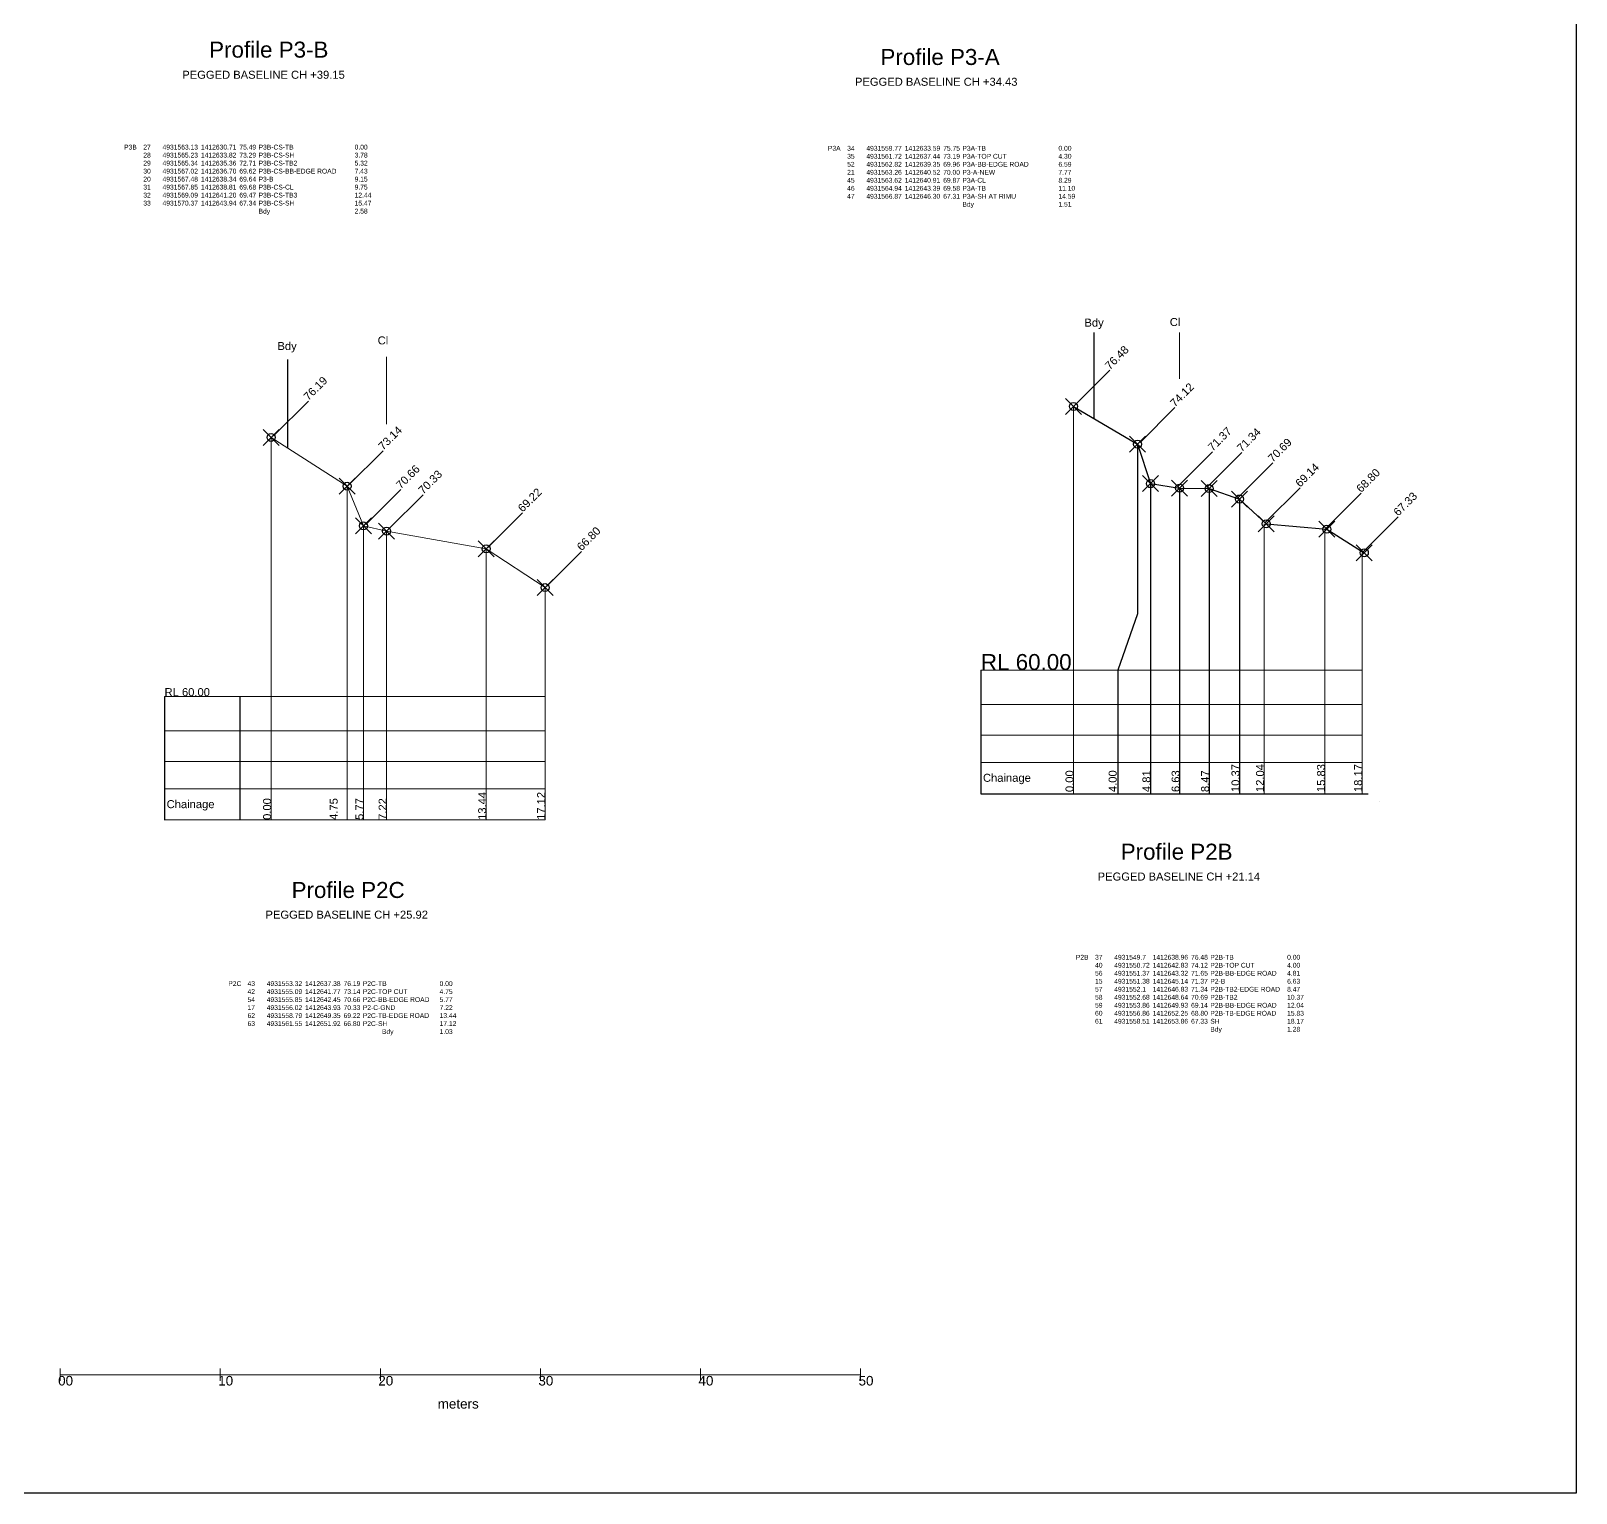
# Model space of a CAD drawing. Header units: millimetres. Extents: x -209310 to 697853, y 38321 to 580279.
# Drawn here: x 29712 to 126246, y 91723 to 183118 of the extents above; entities that cross this region are included whole.
import ezdxf

# ---------------------------------------------------------------- set-up
doc = ezdxf.new("R2010")
doc.units = ezdxf.units.MM
doc.header["$PDMODE"] = 35
doc.header["$PDSIZE"] = 500
doc.styles.get("Standard").update_dxf_attribs({"font": 'arial.ttf'})

msp = doc.modelspace()

# ---------------------------------------------------------------- linework, layer by layer
for p, q in [((96126.116, 164267.019), (96126.116, 158897.609)), ((45745.217, 162575.974), (45745.217, 157054.859)), ((99656.116, 154818.388), (99656.116, 135422.998)), ((101476.116, 154538.388), (101476.116, 135422.998)), ((103316.116, 154508.388), (103316.116, 135422.998)), ((105216.116, 153858.388), (105216.116, 135422.998)), ((89062.226, 143168.388), (89062.226, 135422.998)), ((38061.901, 141521.355), (38061.901, 133775.966)), ((42763.194, 141521.355), (42763.194, 133800.568)), ((89062.226, 135422.998), (113259.34, 135422.998))]:
    msp.add_line(p, q)
at = {"lineweight": 0}
for p, q in [((101476.116, 164268.405), (101476.116, 161379.669)), ((51935.217, 162740.222), (51935.217, 158536.888)), ((94931.919, 159726.641), (97110.219, 161904.941)), ((44866.462, 157799.197), (47044.762, 159977.498)), ((99002.27, 157397.095), (101180.571, 159575.395)), ((49536.227, 154698.513), (51714.527, 156876.814)), ((101362.794, 154637.081), (103541.095, 156815.381)), ((103184.51, 154587.987), (105362.811, 156766.287)), ((105118.385, 153942.358), (107296.686, 156120.658)), ((106827.603, 152384.11), (109005.903, 154562.411)), ((50641.365, 152272.149), (52819.666, 154450.45)), ((52038.8, 151947.027), (54217.1, 154125.327)), ((110635.209, 152046.388), (112813.51, 154224.688)), ((58255.491, 150824.285), (60433.792, 153002.586)), ((112956.229, 150576.826), (115134.53, 152755.126)), ((61935.287, 148405.775), (64113.587, 150584.076)), ((89062.226, 141023.904), (112879.116, 141023.904)), ((38061.901, 139376.872), (61835.217, 139376.872)), ((89062.226, 139104.416), (112879.116, 139104.416)), ((38061.901, 137457.384), (61835.217, 137457.384)), ((89062.226, 137391.182), (112879.116, 137391.182)), ((38061.901, 135744.15), (61835.217, 135744.15)), ((38061.901, 133800.568), (61835.217, 133800.568))]:
    msp.add_line(p, q, dxfattribs=at)
at = {"color": 7, "lineweight": 0}
for p, q in [((94846.116, 159648.388), (94846.116, 135422.998)), ((44715.217, 157711.355), (44715.217, 133800.568)), ((49465.217, 154661.355), (49465.217, 133800.568)), ((50485.217, 152181.355), (50485.217, 133800.568)), ((50485.217, 152181.355), (51935.217, 151851.355)), ((51935.217, 151851.355), (51935.217, 133800.568)), ((106750.116, 152308.388), (106750.116, 135422.998)), ((110559.116, 151968.388), (110559.116, 135422.998)), ((58155.217, 150741.355), (58155.217, 133800.568)), ((112879.116, 150498.388), (112879.116, 135422.998)), ((61835.217, 148321.355), (61835.217, 133800.568)), ((112879.116, 143168.388), (89062.226, 143168.388)), ((103871.916, 143168.388), (89062.226, 143168.388)), ((38061.901, 141521.355), (61835.217, 141521.355)), ((52871.591, 141521.355), (38061.901, 141521.355)), ((113983.666, 134975.545), (113983.666, 134975.545)), ((31540.992, 99513.993), (31540.992, 98738.953)), ((41541.977, 99513.993), (41541.977, 98738.953)), ((51542.963, 99513.993), (51542.963, 98738.953)), ((61543.948, 99513.993), (61543.948, 98738.953)), ((71544.934, 99513.993), (71544.934, 98738.953)), ((81545.919, 99513.993), (81545.919, 98738.953)), ((31540.992, 99126.473), (81545.919, 99126.473)), ((31540.992, 99126.473), (31540.992, 99126.473)), ((41660.458, 99126.473), (41660.458, 99126.473)), ((61662.43, 99126.473), (61662.43, 99126.473)), ((61662.43, 99126.473), (61662.43, 99126.473)), ((61662.43, 99126.473), (61662.43, 99126.473))]:
    msp.add_line(p, q, dxfattribs=at)
at = {"color": 1, "lineweight": 0}
for p, q in [((44715.217, 157711.355), (49465.217, 154661.355)), ((49465.217, 154661.355), (50485.217, 152181.355)), ((51935.217, 151851.355), (58155.217, 150741.355)), ((58155.217, 150741.355), (61835.217, 148321.355))]:
    msp.add_line(p, q, dxfattribs=at)
msp.add_lwpolyline([(-27089.055, 226870.663), (126246.338, 226870.663), (126246.338, 91723.403), (-27089.055, 91723.403)], close=True)
at = {"color": 1}
msp.add_lwpolyline([(94846.116, 159648.388), (98846.116, 157288.388), (99656.116, 154818.388), (101476.116, 154538.388), (103316.116, 154508.388), (105216.116, 153858.388), (106886.116, 152308.388), (110676.116, 151968.388), (113016.116, 150498.388)], dxfattribs=at)
msp.add_lwpolyline([(98846.116, 157288.388), (98846.116, 146689.318), (97626.956, 143168.388), (97626.956, 135422.998)])
at = {"color": 7}
for p in [(94846.116, 159648.388), (94846.116, 159648.388), (44715.217, 157711.355), (98846.116, 157288.388), (98846.116, 157288.388), (49465.217, 154661.355), (99656.116, 154818.388), (101476.116, 154538.388), (103316.116, 154508.388), (105216.116, 153858.388), (50485.217, 152181.355), (106886.116, 152308.388), (51935.217, 151851.355), (110676.116, 151968.388), (58155.217, 150741.355), (113016.116, 150498.388), (61835.217, 148321.355)]:
    msp.add_point(p, dxfattribs=at)

# ---------------------------------------------------------------- texts
at = {"lineweight": 0}
for s, p in [('Bdy', (95531.112, 164633.228)), ('Cl', (100862.299, 164671.484)), ('Bdy', (45115.254, 163170.749)), ('Cl', (51376.833, 163522.708)), ('Chainage', (89191.699, 136183.607)), ('Chainage', (38191.373, 134536.575))]:
    msp.add_text(s, height=500, dxfattribs=at).set_placement(p)
for s, rotation, p in [('76.48', 45, (97110.219, 161904.941)), ('76.19', 45, (47044.762, 159977.498)), ('74.12', 45, (101180.571, 159575.395)), ('73.14', 45, (51714.527, 156876.814)), ('71.37', 45, (103541.095, 156815.381)), ('71.34', 45, (105362.811, 156766.287)), ('70.69', 45, (107296.686, 156120.658)), ('70.66', 45, (52819.666, 154450.45)), ('70.33', 45, (54217.1, 154125.327)), ('69.14', 45, (109005.903, 154562.411)), ('68.80', 45, (112813.51, 154224.688)), ('69.22', 45, (60433.792, 153002.586)), ('67.33', 45, (115134.53, 152755.126)), ('66.80', 45, (64113.587, 150584.076)), ('10.37', 90, (105216.116, 135542.057)), ('12.04', 90, (106750.116, 135542.057)), ('15.83', 90, (110559.116, 135542.057)), ('18.17', 90, (112879.116, 135542.057)), ('0.00', 90, (94846.116, 135542.057)), ('4.00', 90, (97542.697, 135542.057)), ('4.81', 90, (99656.116, 135542.057)), ('6.63', 90, (101476.116, 135542.057)), ('8.47', 90, (103316.116, 135542.057)), ('13.44', 90, (58155.217, 133801.702)), ('17.12', 90, (61835.217, 133801.702)), ('0.00', 90, (44715.217, 133801.702)), ('4.75', 90, (48875.257, 133801.702)), ('5.77', 90, (50485.217, 133801.702)), ('7.22', 90, (51935.217, 133801.702))]:
    msp.add_text(s, height=500, rotation=rotation).set_placement(p)
for s, height, p in [('RL 60.00', 1000, (89062.226, 143168.388)), ('RL 60.00', 500, (38061.901, 141538.409)), ('00', 600, (31414.078, 98448.555)), ('10', 600, (41415.064, 98448.555)), ('20', 600, (51416.049, 98448.555)), ('30', 600, (61417.035, 98448.555)), ('40', 600, (71418.021, 98448.555)), ('50', 600, (81419.006, 98448.555))]:
    msp.add_text(s, height=height).set_placement(p)
at = {"attachment_point": 1}
for s, insert, char_height, width in [('Profile P3-B', (40846.69, 182446.235), 1000, 8744.60138), ('Profile P3-A', (82785.461, 181987.475), 1000, 8744.60138), ('P3B^I27^I4931563.13 ^I1412630.71 ^I75.49 ^IP3B-CS-TB^I^I^I^I0.00 \\P^I28^I4931565.23 ^I1412633.82 ^I73.29 ^IP3B-CS-SH^I^I^I^I3.78 \\P^I29^I4931565.34 ^I1412635.36 ^I72.71 ^IP3B-CS-TB2 ^I^I^I5.32 \\P^I30^I4931567.02 ^I1412636.70 ^I69.62 ^IP3B-CS-BB-EDGE ROAD^I7.43 \\P^I20^I4931567.48 ^I1412638.34 ^I69.64 ^IP3-B^I           ^I^I^I9.15 \\P^I31^I4931567.85 ^I1412638.81 ^I69.68 ^IP3B-CS-CL^I^I^I^I9.75 \\P^I32^I4931569.09 ^I1412641.20 ^I69.47 ^IP3B-CS-TB3 ^I^I^I12.44 \\P^I33^I4931570.37 ^I1412643.94 ^I67.34 ^IP3B-CS-SH^I^I^I^I15.47 \\P^I^I^I^I^I^I^IBdy^I^I^I^I^I2.58', (35535.884, 176003.217), 300, 21490.84299), ('P3A^I34^I4931559.77 ^I1412633.59 ^I75.75 ^IP3A-TB^I^I^I^I0.00 \\P^I35^I4931561.72^I1412637.44^I73.19 ^IP3A-TOP CUT^I^I^I4.30 \\P^I52^I4931562.82 ^I1412639.35 ^I69.96 ^IP3A-BB-EDGE ROAD^I^I6.59\\P^I21^I4931563.26 ^I1412640.52 ^I70.00 ^IP3-A-NEW^I^I^I^I7.77 \\P^I45^I4931563.62 ^I1412640.91 ^I69.87 ^IP3A-CL^I^I^I^I8.29 \\P^I46^I4931564.94 ^I1412643.39 ^I69.58 ^IP3A-TB^I^I^I^I11.10 \\P^I47^I4931566.87 ^I1412646.30 ^I67.31 ^IP3A-SH AT RIMU^I^I^I14.59\\P^I^I^I^I^I^I^IBdy^I^I^I^I^I1.51', (79506.588, 175931.849), 300, 18534.75434), ('Profile P2B', (97796.876, 132315.279), 1000, 8744.60138), ('Profile P2C', (45998.022, 129921.913), 1000, 8744.60138), ('meters', (55126.84, 97605.606), 600, 2990.852)]:
    msp.add_mtext(s, dxfattribs=dict(at, insert=insert, char_height=char_height, width=width))
at = {"lineweight": 0, "char_height": 500, "width": 13494.94798, "attachment_point": 1}
for s, insert in [('PEGGED BASELINE CH +39.15', (39169.465, 180626.288)), ('PEGGED BASELINE CH +34.43', (81194.598, 180188.244)), ('PEGGED BASELINE CH +21.14', (96355.577, 130510.979)), ('PEGGED BASELINE CH +25.92', (44366.583, 128129.443))]:
    msp.add_mtext(s, dxfattribs=dict(at, insert=insert))
at = {"color": 1, "char_height": 300, "attachment_point": 1}
for s, insert, width in [('{\\C256;P2B^I37^I4931549.7^I1412638.96^I76.48 ^IP2B-TB^I^I^I0.00\\P^I40^I4931550.72^I1412642.83^I74.12 ^IP2B-TOP CUT^I^I4.00\\P^I56^I4931551.37^I1412643.32^I71.65 ^IP2B-BB-EDGE ROAD^I4.81\\P^I15^I4931551.38^I1412645.14^I71.37 ^IP2-B^I^I^I^I6.63\\P^I57^I4931552.1^I1412646.83^I71.34 ^IP2B-TB2-EDGE ROAD^I8.47\\P^I58^I4931552.68^I1412648.64^I70.69 ^IP2B-TB2^I^I^I10.37\\P^I59^I4931553.86^I1412649.93^I69.14 ^IP2B-BB-EDGE ROAD^I12.04\\P^I60^I4931556.86^I1412652.25^I68.80 ^IP2B-TB-EDGE ROAD^I15.83\\P^I61^I4931558.51^I1412653.86^I67.33 ^ISH^I^I^I^I18.17\\P^I^I^I^I^I^I^IBdy^I^I^I^I1.28}', (94993.625, 125367.911), 20740.7115), ('{\\C256;P2C^I43^I4931553.32^I1412637.38^I76.19 ^IP2C-TB^I^I^I0.00\\P^I42^I4931555.09^I1412641.77^I73.14 ^IP2C-TOP CUT^I^I4.75\\P^I54^I4931555.85^I1412642.45^I70.66 ^IP2C-BB-EDGE ROAD^I5.77 \\P^I17^I4931556.02^I1412643.93^I70.33 ^IP2-C-GND^I^I^I7.22 \\P^I62^I4931558.79^I1412649.35^I69.22 ^IP2C-TB-EDGE ROAD^I13.44\\P^I63^I4931561.55^I1412651.92^I66.80 ^IP2C-SH^I^I^I17.12\\P^I^I^I^I^I^I^I^IBdy^I^I^I1.03}', (42044.877, 123720.879), 14373.20366)]:
    msp.add_mtext(s, dxfattribs=dict(at, insert=insert, width=width))

doc.saveas('drawing.dxf')
